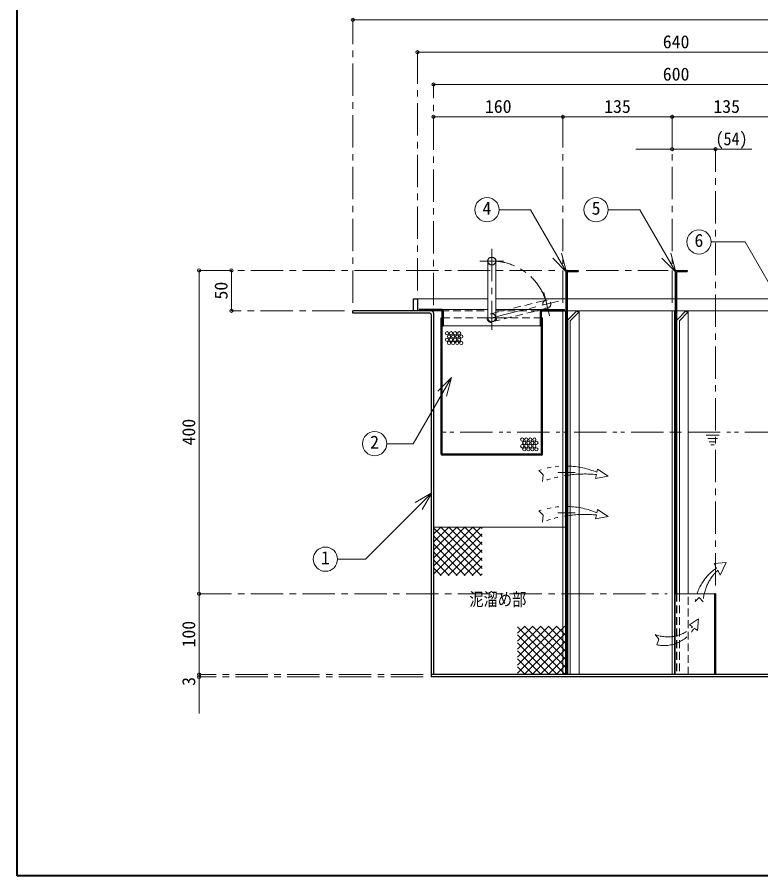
# Model space of a CAD drawing. Units: millimetres at full size, sheet at 1:8. Extents: x -1701 to 1539, y -1061 to 1187.
# Drawn here: x -1701 to -781, y -1061 to 2 of the extents above; entities that cross this region are included whole.
import ezdxf
from ezdxf.enums import TextEntityAlignment as Align

# ---------------------------------------------------------------- set-up
doc = ezdxf.new("R2010")
doc.units = ezdxf.units.MM
doc.header["$LTSCALE"] = 8
doc.header["$PDMODE"] = 32
doc.header["$PDSIZE"] = 4
for name, pattern in [('CHAIN1', [8, 5, -1, 1, -1]), ('DASHED1', [1.8, 1.2, -0.6]), ('DOUBLE_CHAIN1', [8.8, 5, -1, 0.6, -0.6, 0.6, -1])]:
    doc.linetypes.add(name, pattern=pattern)
doc.layers.add('0-0_ﾚｲﾔ1', color=4, linetype='Continuous', lineweight=9)
doc.layers.add('0-6_補助線', color=4, linetype='Continuous', lineweight=9)
doc.styles.add('ＭＳ ゴシック', font='')
doc.styles.get('ＭＳ ゴシック').set_extended_font_data('MS Gothic')

msp = doc.modelspace()

# ---------------------------------------------------------------- linework, layer by layer
at = {"layer": '0-0_ﾚｲﾔ1', "color": 1, "lineweight": 40}
for p, q in [((-1700.972, -1060.763), (-1700.972, 1187.237)), ((1539.028, -1060.763), (-1700.972, -1060.763))]:
    msp.add_line(p, q, dxfattribs=at)
at = {"layer": '0-0_ﾚｲﾔ1', "linetype": 'CHAIN1'}
for p, q in [((-1285.972, -351.763), (-1285.972, -1.763)), ((-1205.972, -336.763), (-1205.972, -41.763)), ((-1185.972, -354.763), (-1185.972, -81.763)), ((-1025.972, -351.763), (-1025.972, -121.763)), ((-890.972, -351.763), (-890.972, -121.763)), ((-837.222, -701.763), (-837.222, -161.763)), ((-1113.972, -285.263), (-1113.972, -385.263)), ((-1128.972, -300.263), (-1098.972, -300.263)), ((-1475.972, -311.763), (-1030.722, -311.763)), ((-997.222, -311.763), (-895.722, -311.763)), ((-1042.418, -368.035), (-1049.614, -338.911)), ((-1113.972, -370.263), (-1031.454, -349.875)), ((-1295.972, -361.763), (-1435.972, -361.763)), ((-1128.972, -370.263), (-1098.972, -370.263)), ((-1475.972, -711.763), (-897.222, -711.763)), ((-1198.972, -811.763), (-1475.972, -811.763)), ((-1198.972, -814.763), (-1475.972, -814.763))]:
    msp.add_line(p, q, dxfattribs=at)
at = {"layer": '0-0_ﾚｲﾔ1'}
for p, q in [((-1285.972, -1.763), (-485.972, -1.763)), ((-565.972, -41.763), (-1205.972, -41.763)), ((-1185.972, -81.763), (-585.972, -81.763)), ((-1025.972, -121.763), (-1185.972, -121.763)), ((-890.972, -121.763), (-1025.972, -121.763)), ((-755.972, -121.763), (-890.972, -121.763)), ((-792.222, -161.763), (-935.972, -161.763)), ((-1475.972, -311.763), (-1475.972, -711.763)), ((-1435.972, -361.763), (-1435.972, -311.763)), ((-1205.972, -346.763), (-1118.972, -346.763)), ((-1108.972, -346.763), (-1022.222, -346.763)), ((-1020.722, -346.763), (-887.222, -346.763)), ((-885.722, -346.763), (-565.972, -346.763)), ((-1175.472, -360.263), (-1118.972, -360.263)), ((-1108.972, -360.263), (-1052.472, -360.263)), ((-1022.972, -361.763), (-1022.222, -361.763)), ((-1020.722, -361.763), (-890.972, -361.763)), ((-1005.972, -811.763), (-1005.972, -361.763)), ((-887.972, -361.763), (-887.222, -361.763)), ((-885.722, -361.763), (-755.972, -361.763)), ((-870.972, -711.763), (-870.972, -361.763)), ((-1173.972, -380.263), (-1053.972, -380.263)), ((-1475.972, -711.763), (-1475.972, -811.763)), ((-1475.972, -859.763), (-1475.972, -811.763))]:
    msp.add_line(p, q, dxfattribs=at)
at = {"layer": '0-0_ﾚｲﾔ1', "color": 7, "lineweight": 18}
for p, q in [((-1104.973, -236.694), (-1066.035, -236.694)), ((-1021.537, -313.767), (-1066.035, -236.694)), ((-969.973, -236.694), (-931.035, -236.694)), ((-886.537, -313.767), (-931.035, -236.694)), ((-1021.537, -313.767), (-1038.508, -296.796)), ((-1021.537, -313.767), (-1027.749, -290.585)), ((-886.537, -313.767), (-903.508, -296.796)), ((-886.537, -313.767), (-892.749, -290.585)), ((-1118.972, -300.263), (-1118.972, -370.263)), ((-1108.972, -300.263), (-1108.972, -370.263)), ((-1025.972, -811.763), (-1025.972, -361.763)), ((-1023.972, -361.763), (-1022.972, -361.763)), ((-1022.972, -811.763), (-1022.972, -361.763)), ((-1019.094, -371.885), (-1008.972, -361.763)), ((-1016.533, -373.567), (-1006.851, -363.885)), ((-1008.972, -361.763), (-1006.851, -363.885)), ((-890.972, -811.763), (-890.972, -361.763)), ((-890.972, -361.763), (-887.972, -361.763)), ((-887.972, -811.763), (-887.972, -361.763)), ((-884.094, -371.885), (-873.972, -361.763)), ((-881.533, -373.567), (-871.851, -363.885)), ((-873.972, -361.763), (-871.851, -363.885)), ((-1019.972, -374.006), (-1019.972, -811.763)), ((-1016.972, -374.627), (-1016.972, -811.763)), ((-884.972, -374.006), (-884.972, -711.763)), ((-881.972, -374.627), (-881.972, -711.763)), ((-1163.88, -444.223), (-1180.851, -461.194)), ((-1163.88, -444.223), (-1170.092, -467.406)), ((-1187.977, -586.847), (-1208.762, -598.847)), ((-1187.977, -586.847), (-1199.977, -607.632)), ((-887.222, -711.763), (-887.222, -811.763)), ((-885.722, -711.763), (-838.722, -711.763))]:
    msp.add_line(p, q, dxfattribs=at)
at = {"layer": '0-0_ﾚｲﾔ1', "color": 5, "lineweight": 25}
for p, q in [((-1022.222, -313.263), (-1022.222, -811.763)), ((-1020.722, -311.763), (-1007.222, -311.763)), ((-1020.722, -314.013), (-1020.722, -811.763)), ((-1019.972, -313.263), (-1007.222, -313.263)), ((-1007.222, -311.763), (-1007.222, -313.263)), ((-887.222, -313.263), (-887.222, -711.763)), ((-885.722, -311.763), (-872.222, -311.763)), ((-885.722, -314.013), (-885.722, -711.763)), ((-884.972, -313.263), (-872.222, -313.263)), ((-872.222, -311.763), (-872.222, -313.263)), ((-1210.972, -361.763), (-1210.972, -346.763)), ((-1210.972, -346.763), (-1205.972, -346.763)), ((-1205.972, -346.763), (-1205.972, -361.763)), ((-1203.972, -360.263), (-1203.972, -361.763)), ((-1175.472, -360.263), (-1203.972, -360.263)), ((-1052.472, -360.263), (-1023.972, -360.263)), ((-1023.972, -361.763), (-1023.972, -360.263)), ((-1285.972, -364.763), (-1285.972, -361.763)), ((-1176.222, -361.763), (-1285.972, -361.763)), ((-1190.472, -364.763), (-1285.972, -364.763)), ((-1188.972, -366.263), (-1188.972, -814.763)), ((-1185.972, -364.763), (-1185.972, -811.763)), ((-1176.472, -370.263), (-1175.472, -370.263)), ((-1176.472, -539.263), (-1176.472, -370.263)), ((-1175.472, -538.763), (-1175.472, -362.513)), ((-1173.972, -361.763), (-1173.972, -380.263)), ((-1053.972, -361.763), (-1053.972, -380.263)), ((-1052.472, -538.763), (-1052.472, -362.513)), ((-1052.472, -370.263), (-1051.472, -370.263)), ((-1051.722, -361.763), (-1023.972, -361.763)), ((-1051.472, -539.263), (-1051.472, -370.263)), ((-1175.472, -380.263), (-1173.972, -380.263)), ((-1053.972, -380.263), (-1052.472, -380.263)), ((-1052.472, -540.263), (-1175.472, -540.263)), ((-1052.972, -539.263), (-1174.972, -539.263)), ((-885.722, -711.763), (-887.222, -711.763)), ((-838.722, -711.763), (-838.722, -811.763)), ((-837.222, -711.763), (-838.722, -711.763)), ((-837.222, -711.763), (-837.222, -811.763)), ((-582.972, -811.763), (-1188.972, -811.763)), ((-582.972, -814.763), (-1188.972, -814.763))]:
    msp.add_line(p, q, dxfattribs=at)
at = {"layer": '0-0_ﾚｲﾔ1', "linetype": 'DASHED1'}
for p, q in [((-1115.172, -365.409), (-1047.215, -348.619)), ((-1112.773, -375.117), (-1044.817, -358.327)), ((-1176.222, -361.763), (-1118.972, -361.763)), ((-1175.472, -370.263), (-1128.972, -370.263)), ((-1108.972, -361.763), (-1051.722, -361.763)), ((-1052.472, -370.263), (-1098.972, -370.263)), ((-885.722, -711.763), (-885.722, -811.763)), ((-884.972, -711.763), (-884.972, -811.763)), ((-881.972, -711.763), (-881.972, -811.763)), ((-870.972, -811.763), (-870.972, -711.763))]:
    msp.add_line(p, q, dxfattribs=at)
at = {"layer": '0-0_ﾚｲﾔ1', "linetype": 'DOUBLE_CHAIN1'}
for p, q in [((-760.972, -511.763), (-1175.972, -511.763)), ((-832.972, -515.763), (-848.972, -515.763)), ((-834.972, -519.763), (-846.972, -519.763)), ((-836.972, -523.763), (-844.972, -523.763)), ((-838.972, -527.763), (-842.972, -527.763)), ((-983.099, -557.479), (-983.944, -561.546)), ((-970.163, -566.38), (-983.099, -557.479)), ((-984.52, -564.321), (-985.533, -569.198)), ((-970.163, -566.38), (-985.533, -569.198)), ((-984.52, -614.321), (-985.533, -619.198)), ((-983.099, -607.479), (-983.944, -611.546)), ((-970.163, -616.38), (-983.099, -607.479)), ((-970.163, -616.38), (-985.533, -619.198)), ((-836.041, -679.983), (-839.091, -674.233)), ((-834.371, -682.767), (-831.508, -688.945)), ((-869.337, -750.381), (-858.16, -742.743)), ((-859.65, -757.087), (-858.16, -742.743)), ((-869.337, -750.381), (-865.868, -752.783)), ((-863.827, -754.196), (-859.65, -757.087))]:
    msp.add_line(p, q, dxfattribs=at)
at = {"layer": '0-0_ﾚｲﾔ1', "color": 7, "linetype": 'DASHED1', "lineweight": 18}
for p, q in [((-1020.722, -549.263), (-1022.222, -549.263)), ((-1020.722, -574.263), (-1022.222, -574.263))]:
    msp.add_line(p, q, dxfattribs=at)
at = {"layer": '0-0_ﾚｲﾔ1', "color": 7, "lineweight": 18}
for points in [[(-751.448, -361.866), (-800.71, -276.541), (-842.795, -276.541)], [(-1163.88, -444.223), (-1211.161, -526.116), (-1243.933, -526.116)], [(-1187.977, -586.847), (-1270.183, -669.053), (-1304.742, -669.053)]]:
    msp.add_lwpolyline(points, dxfattribs=at)
at = {"layer": '0-0_ﾚｲﾔ1', "linetype": 'DOUBLE_CHAIN1'}
for points in [[(-1055.685, -559.294), (-1050.632, -564.736), (-1051.409, -573.121)], [(-1055.685, -609.294), (-1050.632, -614.736), (-1051.409, -623.121)], [(-839.091, -674.233), (-823.925, -673.327), (-831.508, -688.945)], [(-862.445, -721.413), (-857.324, -716.412), (-852.572, -721.693)], [(-911.733, -762.313), (-907.46, -768.175), (-909.893, -774.99)]]:
    msp.add_lwpolyline(points, dxfattribs=at)
at = {"layer": '0-0_ﾚｲﾔ1', "color": 7, "lineweight": 18}
for centre in [(-1119.973, -236.694), (-984.973, -236.694), (-857.795, -276.541), (-1258.933, -526.116), (-1319.742, -669.053)]:
    msp.add_circle(centre, 15, dxfattribs=at)
at = {"layer": '0-0_ﾚｲﾔ1', "color": 5, "lineweight": 25}
msp.add_circle((-1113.972, -300.263), 5, dxfattribs=at)
at = {"layer": '0-0_ﾚｲﾔ1', "linetype": 'DASHED1'}
msp.add_circle((-1046.016, -353.473), 5, dxfattribs=at)
at = {"layer": '0-0_ﾚｲﾔ1'}
for centre in [(-1169.332, -389.519), (-1166.832, -393.519), (-1164.332, -389.519), (-1161.832, -393.519), (-1159.332, -389.519), (-1156.832, -393.519), (-1154.332, -389.519), (-1151.832, -393.519), (-1169.332, -397.519), (-1166.832, -401.519), (-1164.332, -397.519), (-1161.832, -401.519), (-1159.332, -397.519), (-1156.832, -401.519), (-1154.332, -397.519), (-1151.832, -401.519), (-1076.335, -521.067), (-1071.335, -521.067), (-1066.335, -521.067), (-1061.335, -521.067), (-1076.335, -529.067), (-1073.835, -525.067), (-1073.835, -533.067), (-1071.335, -529.067), (-1068.835, -525.067), (-1068.835, -533.067), (-1066.335, -529.067), (-1063.835, -525.067), (-1063.835, -533.067), (-1061.335, -529.067), (-1058.835, -525.067), (-1058.835, -533.067)]:
    msp.add_circle(centre, 2, dxfattribs=at)
at = {"layer": '0-0_ﾚｲﾔ1', "linetype": 'CHAIN1'}
msp.add_arc((-1113.972, -370.263), 70, 13.87872, 90, dxfattribs=at)
at = {"layer": '0-0_ﾚｲﾔ1', "color": 5, "lineweight": 25}
for centre, radius, start, end in [((-1020.722, -313.263), 1.5, 90, 180), ((-1019.972, -314.013), 0.75, 90, 180), ((-885.722, -313.263), 1.5, 90, 180), ((-884.972, -314.013), 0.75, 90, 180), ((-1175.472, -361.763), 1.5, 0, 90), ((-1052.472, -361.763), 1.5, 90, 180), ((-1190.472, -366.263), 1.5, 0, 90), ((-1188.972, -364.763), 3, 0, 90), ((-1176.222, -362.513), 0.75, 0, 90), ((-1051.722, -362.513), 0.75, 90, 180), ((-1175.472, -539.263), 1, 180, 270), ((-1174.972, -538.763), 0.5, 180, 270), ((-1052.972, -538.763), 0.5, 270, 0), ((-1052.472, -539.263), 1, 270, 0)]:
    msp.add_arc(centre, radius, start, end, dxfattribs=at)
at = {"layer": '0-0_ﾚｲﾔ1', "linetype": 'DASHED1'}
for radius, start, end in [(6, 180, 0), (5, 0, 180)]:
    msp.add_arc((-1113.972, -370.263), radius, start, end, dxfattribs=at)
at = {"layer": '0-0_ﾚｲﾔ1', "color": 7, "lineweight": 18}
for centre, radius, start, end in [((-1113.972, -370.263), 5, 180, 0), ((-1016.972, -374.006), 3, 135, 180), ((-1015.472, -374.627), 1.5, 135, 180), ((-881.972, -374.006), 3, 135, 180), ((-880.472, -374.627), 1.5, 135, 180)]:
    msp.add_arc(centre, radius, start, end, dxfattribs=at)
at = {"layer": '0-0_ﾚｲﾔ1', "linetype": 'DOUBLE_CHAIN1'}
for centre, radius, start, end in [((-1022.788, -655.191), 101.382, 67.47085, 108.934), ((-998.917, -713.497), 149.869, 84.4873, 110.5027), ((-1022.788, -705.191), 101.382, 67.47085, 108.934), ((-998.917, -763.497), 149.869, 84.4873, 110.5027), ((-801.617, -731.051), 61.587, 123.98307, 170.99646), ((-796.317, -724.278), 56.314, 132.51176, 177.36854), ((-896.32, -721.36), 43.758, 249.37581, 314.10079), ((-901.053, -733.151), 42.763, 258.06872, 330.51954)]:
    msp.add_arc(centre, radius, start, end, dxfattribs=at)
at = {"layer": '0-0_ﾚｲﾔ1', "color": 1}
for p in [(-1285.972, -1.763), (-1205.972, -41.763), (-1185.972, -81.763), (-1185.972, -121.763), (-1025.972, -121.763), (-890.972, -121.763), (-890.972, -161.763), (-837.222, -161.763), (-1475.972, -311.763), (-1435.972, -311.763), (-1435.972, -361.763), (-1475.972, -711.763), (-1475.972, -811.763), (-1475.972, -814.763)]:
    msp.add_point(p, dxfattribs=at)
at = {"layer": '0-6_補助線', "linetype": 'CHAIN1'}
for p, q in [((-1010.722, -561.763), (-1032.222, -561.763)), ((-1010.722, -611.763), (-1032.222, -611.763))]:
    msp.add_line(p, q, dxfattribs=at)
at = {"layer": '0-6_補助線'}
for p, q in [((-1185.972, -677.759), (-1137.477, -629.263)), ((-1185.972, -667.859), (-1147.376, -629.263)), ((-1185.972, -648.06), (-1167.175, -629.263)), ((-1185.972, -638.161), (-1177.075, -629.263)), ((-1185.972, -657.96), (-1157.276, -629.263)), ((-1185.972, -687.658), (-1127.578, -629.263)), ((-1022.222, -629.263), (-1185.972, -629.263)), ((-1185.972, -630.291), (-1127, -689.263)), ((-1177.101, -629.263), (-1125.972, -680.392)), ((-1167.201, -629.263), (-1125.972, -670.492)), ((-1157.302, -629.263), (-1125.972, -660.593)), ((-1147.402, -629.263), (-1125.972, -650.693)), ((-1137.503, -629.263), (-1125.972, -640.794)), ((-1127.603, -629.263), (-1125.972, -630.894)), ((-1185.972, -640.191), (-1136.9, -689.263)), ((-1177.678, -689.263), (-1125.972, -637.558)), ((-1167.779, -689.263), (-1125.972, -647.457)), ((-1185.972, -650.09), (-1146.799, -689.263)), ((-1157.879, -689.263), (-1125.972, -657.357)), ((-1185.972, -659.99), (-1156.699, -689.263)), ((-1147.98, -689.263), (-1125.972, -667.256)), ((-1185.972, -669.889), (-1166.598, -689.263)), ((-1185.972, -679.789), (-1176.498, -689.263)), ((-1138.08, -689.263), (-1125.972, -677.156)), ((-1128.181, -689.263), (-1125.972, -687.055)), ((-1082.222, -790.359), (-1043.626, -751.763)), ((-1082.222, -780.46), (-1053.526, -751.763)), ((-1082.222, -760.661), (-1073.325, -751.763)), ((-1082.222, -770.56), (-1063.425, -751.763)), ((-1082.222, -800.259), (-1033.727, -751.763)), ((-1082.222, -810.158), (-1023.828, -751.763)), ((-1082.222, -752.791), (-1023.25, -811.763)), ((-1073.351, -751.763), (-1022.222, -802.892)), ((-1063.451, -751.763), (-1022.222, -792.992)), ((-1053.552, -751.763), (-1022.222, -783.093)), ((-1043.652, -751.763), (-1022.222, -773.193)), ((-1033.753, -751.763), (-1022.222, -763.294)), ((-1023.853, -751.763), (-1022.222, -753.394)), ((-1082.222, -762.691), (-1033.15, -811.763)), ((-1073.928, -811.763), (-1022.222, -760.058)), ((-1082.222, -772.59), (-1043.049, -811.763)), ((-1064.029, -811.763), (-1022.222, -769.957)), ((-1082.222, -782.49), (-1052.949, -811.763)), ((-1054.129, -811.763), (-1022.222, -779.857)), ((-1082.222, -792.389), (-1062.848, -811.763)), ((-1044.23, -811.763), (-1022.222, -789.756)), ((-1082.222, -802.289), (-1072.748, -811.763)), ((-1034.33, -811.763), (-1022.222, -799.656)), ((-1024.431, -811.763), (-1022.222, -809.555))]:
    msp.add_line(p, q, dxfattribs=at)

# ---------------------------------------------------------------- texts
at = {"layer": '0-0_ﾚｲﾔ1', "color": 7, "style": 'ＭＳ ゴシック'}
for s, p in [('640', (-902.472, -41.763)), ('600', (-902.472, -81.763)), ('160', (-1122.472, -121.763)), ('135', (-974.972, -121.763)), ('135', (-839.972, -121.763)), ('4', (-1125.473, -247.694)), ('5', (-990.473, -247.694)), ('6', (-863.295, -287.541)), ('2', (-1264.433, -537.116)), ('1', (-1325.242, -680.053))]:
    msp.add_text(s, height=16.13, dxfattribs=at).set_placement(p, align=Align.BOTTOM_LEFT)
at = {"layer": '0-0_ﾚｲﾔ1', "color": 7, "style": 'ＭＳ ゴシック', "width": 0.9}
msp.add_text('(54)', height=16.13, dxfattribs=at).set_placement((-837.222, -161.763), align=Align.BOTTOM_LEFT)
at = {"layer": '0-0_ﾚｲﾔ1', "color": 7, "style": 'ＭＳ ゴシック'}
for s, p in [('50', (-1435.972, -347.763)), ('400', (-1475.972, -528.263)), ('100', (-1475.972, -778.263)), ('3', (-1475.972, -825.763))]:
    msp.add_text(s, height=16.13, rotation=90, dxfattribs=at).set_placement(p, align=Align.BOTTOM_LEFT)
at = {"layer": '0-6_補助線', "color": 7, "style": 'ＭＳ ゴシック', "width": 0.8}
msp.add_text('泥溜め部', height=16.13, dxfattribs=at).set_placement((-1141.722, -731.513), align=Align.BOTTOM_LEFT)

doc.saveas('drawing.dxf')
